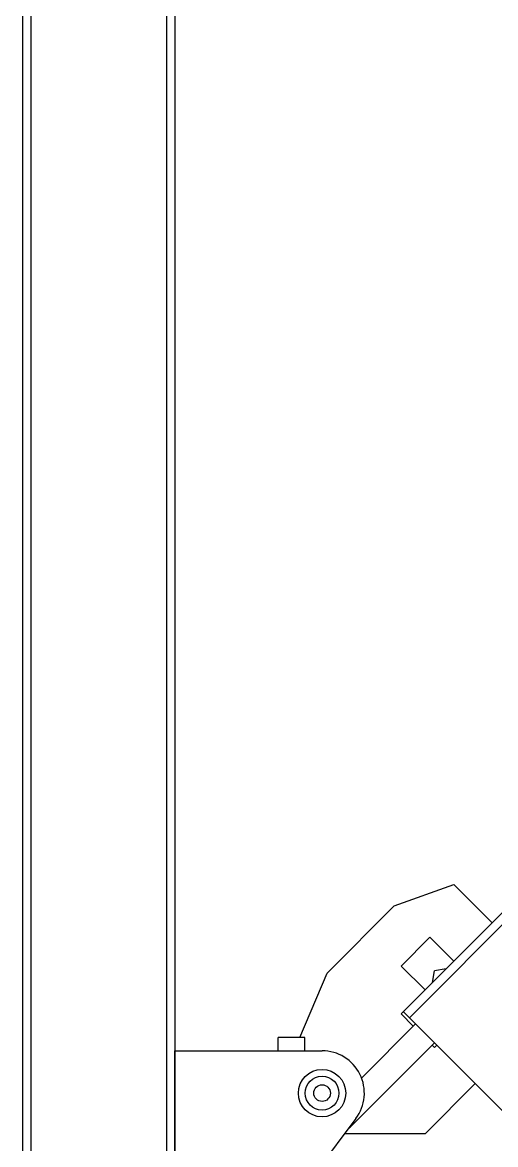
# Model space of a CAD drawing. Extents: x 815029915 to 815825525, y 579155098 to 579748855.
# Drawn here: x 815617570 to 815618282, y 579329097 to 579330784 of the extents above; entities that cross this region are included whole.
import ezdxf

# ---------------------------------------------------------------- set-up
doc = ezdxf.new("R2010")
doc.units = 0
doc.header["$LTSCALE"] = 100
doc.header["$MEASUREMENT"] = 0
doc.layers.add('02___PRT_ALL_AXES', color=7, linetype='Continuous')

msp = doc.modelspace()

# ---------------------------------------------------------------- linework, layer by layer
at = {"color": 7, "linetype": 'Continuous'}
for p, q in [((815620196.3, 579331349.5), (815618140.1, 579329293.3)), ((815620205.3, 579331340.5), (815618152.4, 579329287.6))]:
    msp.add_line(p, q, dxfattribs=at)
at = {"color": 0, "linetype": 'Continuous'}
for p, q in [((815617569.9, 579331245.9), (815617569.9, 579327846.5)), ((815617582.6, 579331245.9), (815617582.6, 579327846.5)), ((815617786.6, 579331245.9), (815617786.6, 579327846.5)), ((815617799.4, 579331245.9), (815617799.4, 579327846.5)), ((815618129.6, 579329455.7), (815618219.3, 579329487.8)), ((815618219.3, 579329487.8), (815618277, 579329430.2)), ((815618028.7, 579329354.8), (815618129.6, 579329455.7)), ((815618183.3, 579329408.6), (815618140.1, 579329365.3)), ((815618219.3, 579329372.5), (815618183.3, 579329408.6)), ((815617987.5, 579329257.9), (815618028.7, 579329354.8)), ((815618140.1, 579329365.3), (815618176.1, 579329329.3)), ((815618143.4, 579329296.6), (815618305.5, 579329134.4)), ((815618161.8, 579329278.2), (815618080.2, 579329196.7)), ((815617954.8, 579329237.9), (815617954.8, 579329257.9)), ((815617995.1, 579329257.9), (815617954.8, 579329257.9)), ((815617995.1, 579329237.9), (815617995.1, 579329257.9)), ((815617799.4, 579328767), (815617799.4, 579329237.9)), ((815617799.4, 579329237.9), (815618021, 579329237.9)), ((815618190.2, 579329249.7), (815618067.9, 579329127.4)), ((815618190.5, 579329242.8), (815618193.8, 579329246.1)), ((815618251.5, 579329188.5), (815618176.1, 579329113.1)), ((815618071.9, 579329135.9), (815617822.3, 579328804.8)), ((815618176.1, 579329113.1), (815618054.7, 579329113.1))]:
    msp.add_line(p, q, dxfattribs=at)
msp.add_circle((815618021, 579329174.2), 12.5, dxfattribs=at)
for radius, start, end in [(63.7, 322.9893, 90), (66.3, 307.9677, 315)]:
    msp.add_arc((815618021, 579329174.2), radius, start, end, dxfattribs=at)
at = {"layer": '02___PRT_ALL_AXES', "color": 0, "linetype": 'Continuous'}
for p, q in [((815618187.4, 579329340.6), (815618190.5, 579329358.1)), ((815618208, 579329361.2), (815618190.5, 579329358.1)), ((815618140.1, 579329293.3), (815618158.4, 579329274.9)), ((815618186.9, 579329246.4), (815618190.5, 579329242.8))]:
    msp.add_line(p, q, dxfattribs=at)
for radius in [35.7, 25.5]:
    msp.add_circle((815618021, 579329174.2), radius, dxfattribs=at)

doc.saveas('drawing.dxf')
